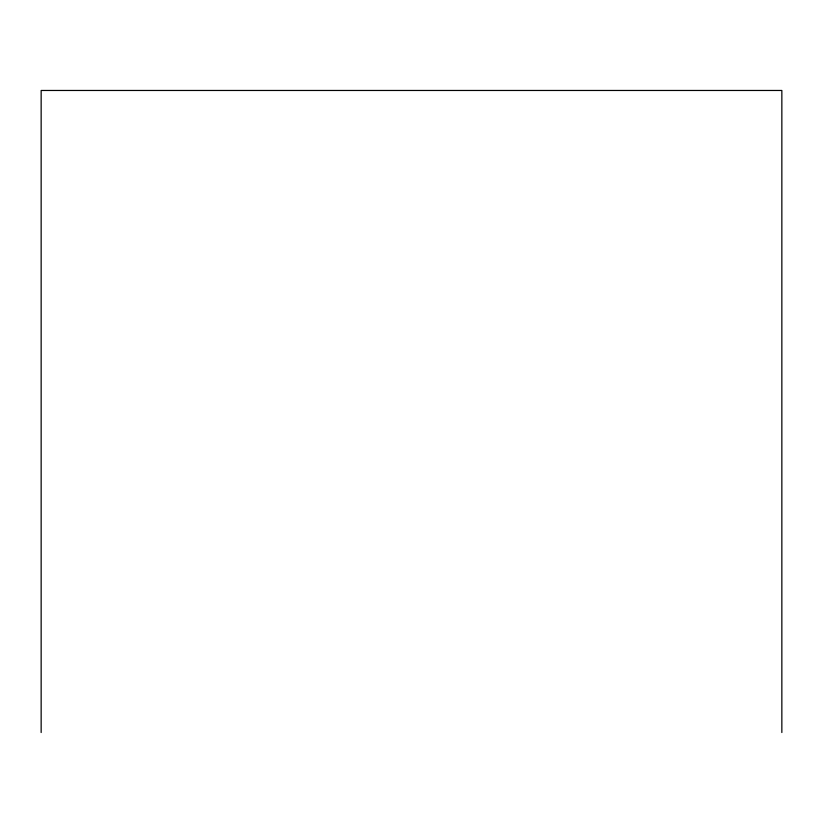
<?xml version="1.0" encoding="UTF-8"?>
<svg xmlns="http://www.w3.org/2000/svg" width="823" height="823" viewBox="0 0 823 823"><rect width="100%" height="100%" fill="white"/><g stroke="black" fill="none" stroke-linecap="round" stroke-linejoin="round"><path stroke-width="1.23" d="M781.85 732.532L781.85 90.468L41.15 90.468L41.15 732.532"/></g></svg>
